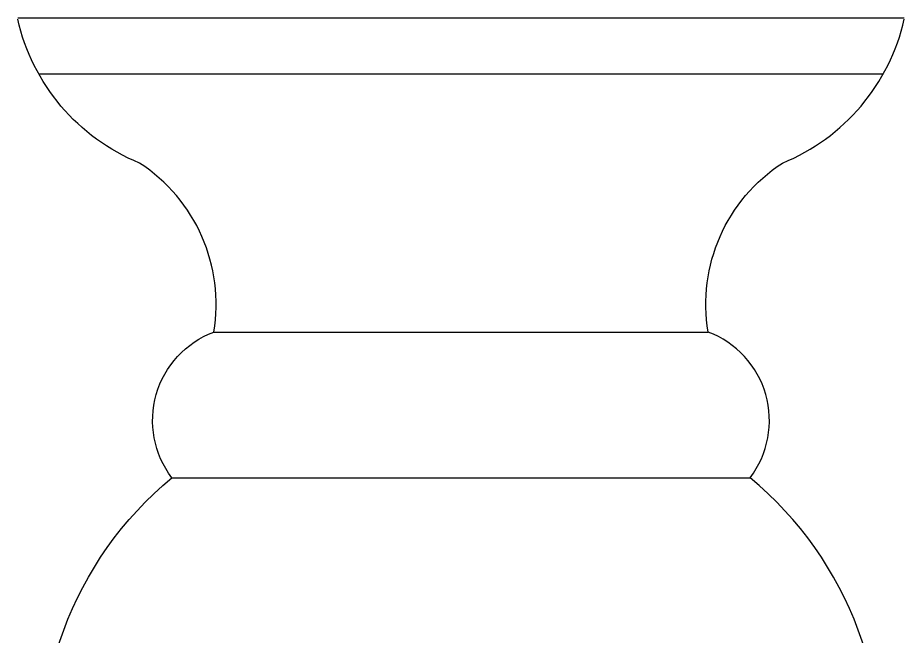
# Model space of a CAD drawing. Extents: x 532 to 750, y 962 to 1154.
# Drawn here: x 531.7 to 604.9, y 1085.9 to 1137 of the extents above; entities that cross this region are included whole.
import ezdxf

# ---------------------------------------------------------------- set-up
doc = ezdxf.new("R2010")
doc.units = 0
doc.header["$LTSCALE"] = 10
doc.header["$MEASUREMENT"] = 0
doc.layers.add('3', color=3, linetype='CONTINUOUS')
doc.layers.add('4', color=4, linetype='CONTINUOUS')

msp = doc.modelspace()

# ---------------------------------------------------------------- linework, layer by layer
at = {"layer": '3'}
for p, q in [((533.464, 1132.372), (603.215, 1132.372)), ((547.922, 1111.037), (588.757, 1111.037)), ((544.463, 1099.004), (592.216, 1099.004))]:
    msp.add_line(p, q, dxfattribs=at)
at = {"layer": '4'}
msp.add_line((531.747, 1137.004), (604.932, 1137.004), dxfattribs=at)
for points in [[(537.891, 961.647, -0.636359), (542.337, 975.243, 0.296073), (553.073, 987.655, -0.538174), (550.148, 999.936, -0.061586), (534.086, 1071.058, -0.267895), (544.463, 1099.004, -0.501079), (547.922, 1111.037, 0.299165), (541.791, 1124.997, -0.245063), (531.736, 1136.891)], [(598.788, 961.647, 0.636359), (594.342, 975.243, -0.296073), (583.606, 987.655, 0.538174), (586.532, 999.936, 0.061586), (602.593, 1071.058, 0.267895), (592.216, 1099.004, 0.501079), (588.757, 1111.037, -0.299165), (594.888, 1124.997, 0.245063), (604.943, 1136.891)]]:
    msp.add_lwpolyline(points, format="xyb", dxfattribs=at)

doc.saveas('drawing.dxf')
